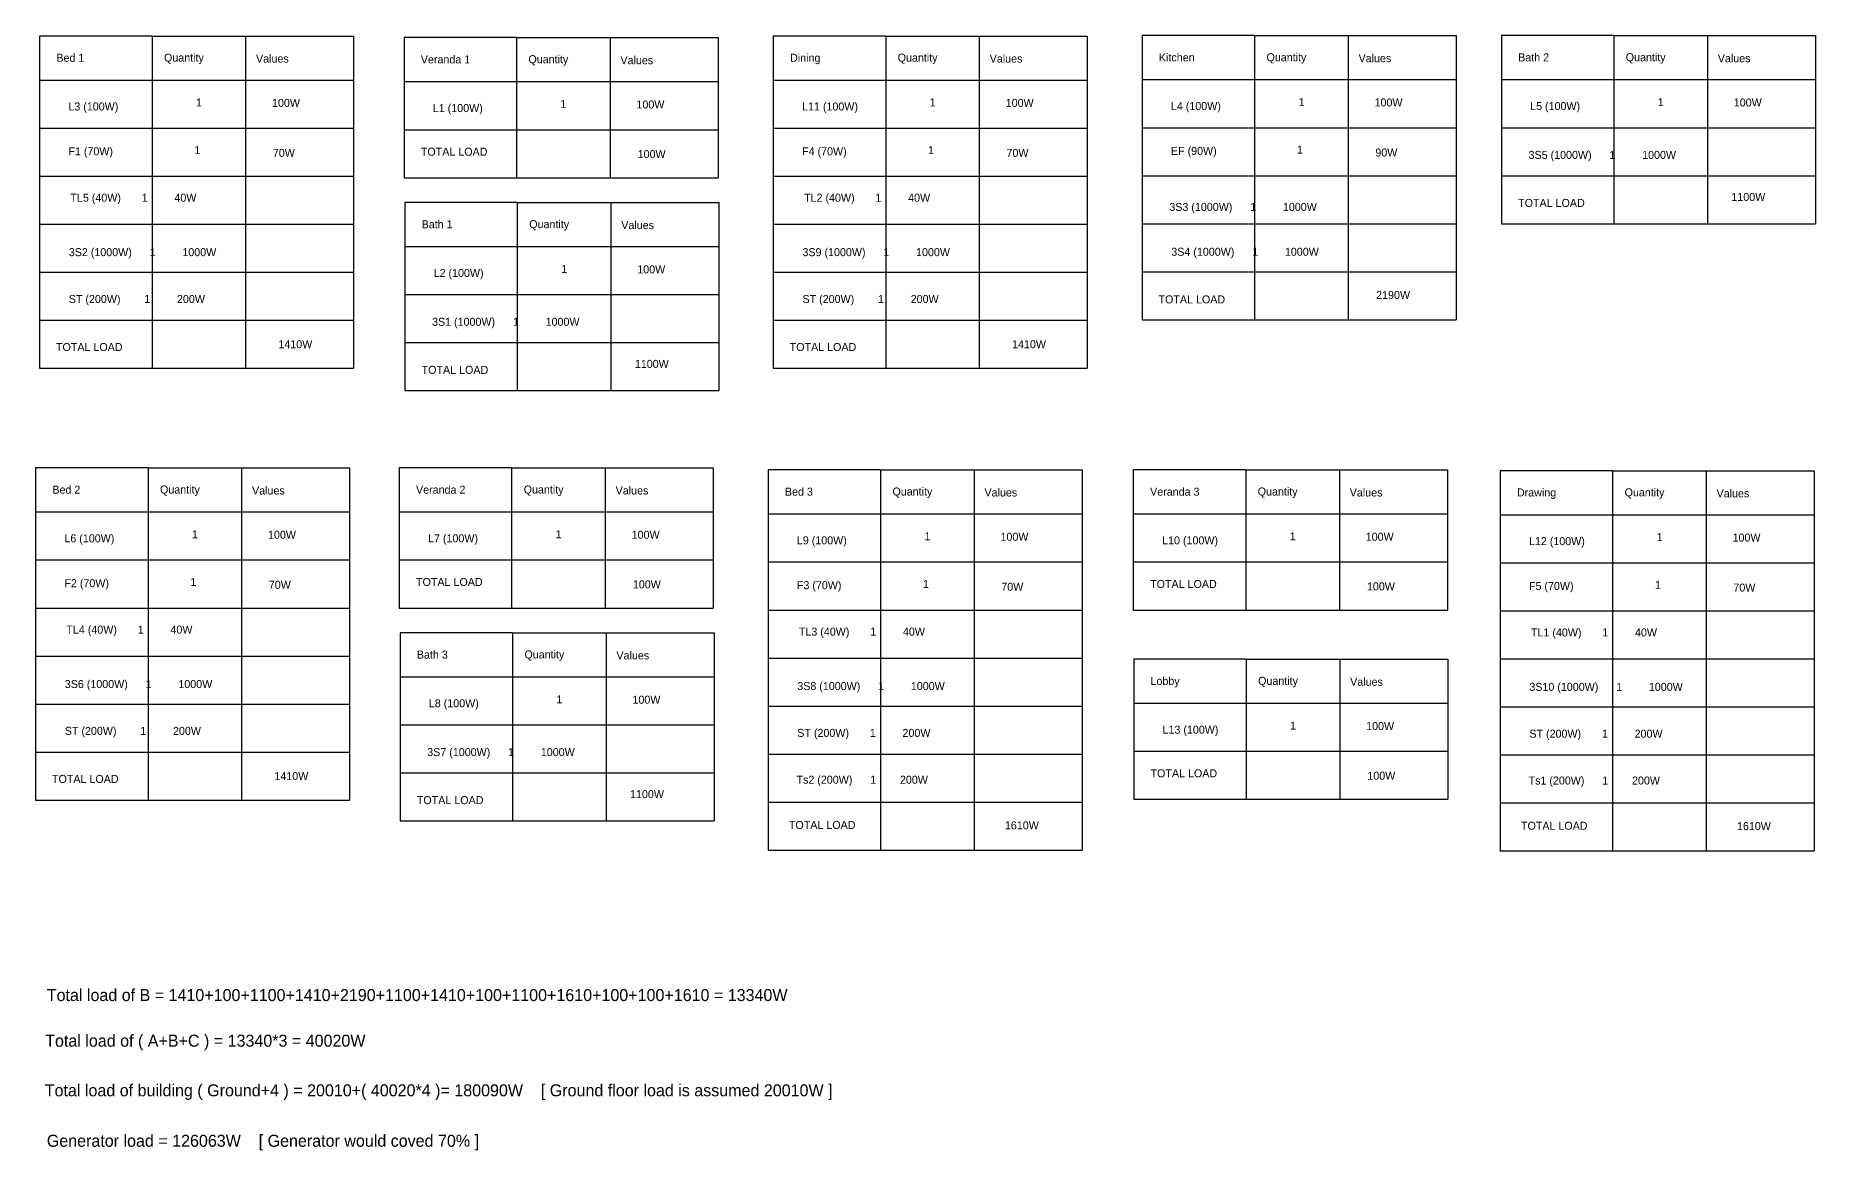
# Model space of a CAD drawing. Header units: inches. Extents: x -330 to 8962, y -941 to 461.
# Drawn here: x 4318 to 6542, y -941 to 451 of the extents above; entities that cross this region are included whole.
import ezdxf

# ---------------------------------------------------------------- set-up
doc = ezdxf.new("R2010")
doc.units = ezdxf.units.IN
doc.header["$MEASUREMENT"] = 0

msp = doc.modelspace()

# ---------------------------------------------------------------- linework, layer by layer
for p, q in [((4463, 451), (4322.5, 451)), ((4322.5, 451), (4322.5, 396)), ((4463, 451), (4580, 451)), ((4463, 451), (4463, 396)), ((4580, 451), (4715, 451)), ((4580, 451), (4580, 396)), ((4715, 451), (4715, 396)), ((4918.5, 449), (4778, 449)), ((4778, 449), (4778, 394)), ((4918.5, 449), (5035.5, 449)), ((4918.5, 449), (4918.5, 394)), ((5035.5, 449), (5170.5, 449)), ((5035.5, 449), (5035.5, 394)), ((5170.5, 449), (5170.5, 394)), ((5380, 451), (5239.5, 451)), ((5239.5, 451), (5239.5, 396)), ((5380, 451), (5497, 451)), ((5380, 451), (5380, 396)), ((5497, 451), (5632, 451)), ((5497, 451), (5497, 396)), ((5632, 451), (5632, 396)), ((5841, 451.5), (5700.5, 451.5)), ((5700.5, 451.5), (5700.5, 396.5)), ((5841, 451.5), (5958, 451.5)), ((5841, 451.5), (5841, 396.5)), ((5958, 451.5), (6093, 451.5)), ((5958, 451.5), (5958, 396.5)), ((6093, 451.5), (6093, 396.5)), ((6290, 451.5), (6149.5, 451.5)), ((6149.5, 451.5), (6149.5, 396.5)), ((6290, 451.5), (6407, 451.5)), ((6290, 451.5), (6290, 396.5)), ((6407, 451.5), (6542, 451.5)), ((6407, 451.5), (6407, 396.5)), ((6542, 451.5), (6542, 396.5)), ((4322.5, 396), (4715, 396)), ((4322.5, 396), (4322.5, 36)), ((4463, 396), (4463, 36)), ((4580, 396), (4580, 36)), ((4715, 396), (4715, 36)), ((4778, 394), (5170.5, 394)), ((4778, 394), (4778, 274)), ((4918.5, 394), (4918.5, 274)), ((5035.5, 394), (5035.5, 274)), ((5170.5, 394), (5170.5, 274)), ((5239.5, 396), (5632, 396)), ((5239.5, 396), (5239.5, 36)), ((5380, 396), (5380, 36)), ((5497, 396), (5497, 36)), ((5632, 396), (5632, 36)), ((5700.5, 396.5), (6093, 396.5)), ((5700.5, 396.5), (5700.5, 96.5)), ((5841, 396.5), (5841, 96.5)), ((5958, 396.5), (5958, 96.5)), ((6093, 396.5), (6093, 96.5)), ((6149.5, 396.5), (6542, 396.5)), ((6149.5, 396.5), (6149.5, 216.5)), ((6290, 396.5), (6290, 216.5)), ((6407, 396.5), (6407, 216.5)), ((6542, 396.5), (6542, 216.5)), ((4322.5, 336), (4715, 336)), ((4778, 334), (5170.5, 334)), ((5239.5, 336), (5632, 336)), ((5700.5, 336.5), (6093, 336.5)), ((6149.5, 336.5), (6542, 336.5)), ((4322.5, 276), (4715, 276)), ((4778, 274), (5170.5, 274)), ((5239.5, 276), (5632, 276)), ((5700.5, 276.5), (6093, 276.5)), ((6149.5, 276.5), (6542, 276.5)), ((4919.5, 243), (4779, 243)), ((4779, 243), (4779, 188)), ((4919.5, 243), (5036.5, 243)), ((4919.5, 243), (4919.5, 188)), ((5036.5, 243), (5171.5, 243)), ((5036.5, 243), (5036.5, 188)), ((5171.5, 243), (5171.5, 188)), ((4322.5, 216), (4715, 216)), ((5239.5, 216), (5632, 216)), ((5700.5, 216.5), (6093, 216.5)), ((6149.5, 216.5), (6542, 216.5)), ((4779, 188), (5171.5, 188)), ((4779, 188), (4779, 8)), ((4919.5, 188), (4919.5, 8)), ((5036.5, 188), (5036.5, 8)), ((5171.5, 188), (5171.5, 8)), ((4322.5, 156), (4715, 156)), ((5239.5, 156), (5632, 156)), ((5700.5, 156.5), (6093, 156.5)), ((4779, 128), (5171.5, 128)), ((4322.5, 96), (4715, 96)), ((5239.5, 96), (5632, 96)), ((5700.5, 96.5), (6093, 96.5)), ((4779, 68), (5171.5, 68)), ((4322.5, 36), (4715, 36)), ((5239.5, 36), (5632, 36)), ((4779, 8), (5171.5, 8)), ((4458, -88.5), (4317.5, -88.5)), ((4317.5, -88.5), (4317.5, -143.5)), ((4458, -88.5), (4575, -88.5)), ((4458, -88.5), (4458, -143.5)), ((4575, -88.5), (4710, -88.5)), ((4575, -88.5), (4575, -143.5)), ((4710, -88.5), (4710, -143.5)), ((4912.5, -88.5), (4772, -88.5)), ((4772, -88.5), (4772, -143.5)), ((4912.5, -88.5), (5029.5, -88.5)), ((4912.5, -88.5), (4912.5, -143.5)), ((5029.5, -88.5), (5164.5, -88.5)), ((5029.5, -88.5), (5029.5, -143.5)), ((5164.5, -88.5), (5164.5, -143.5)), ((5373.5, -91), (5233, -91)), ((5233, -91), (5233, -146)), ((5373.5, -91), (5490.5, -91)), ((5373.5, -91), (5373.5, -146)), ((5490.5, -91), (5625.5, -91)), ((5490.5, -91), (5490.5, -146)), ((5625.5, -91), (5625.5, -146)), ((5830, -91), (5689.5, -91)), ((5689.5, -91), (5689.5, -146)), ((5830, -91), (5947, -91)), ((5830, -91), (5830, -146)), ((5947, -91), (6082, -91)), ((5947, -91), (5947, -146)), ((6082, -91), (6082, -146)), ((6288.5, -92), (6148, -92)), ((6148, -92), (6148, -147)), ((6288.5, -92), (6405.5, -92)), ((6288.5, -92), (6288.5, -147)), ((6405.5, -92), (6540.5, -92)), ((6405.5, -92), (6405.5, -147)), ((6540.5, -92), (6540.5, -147)), ((4317.5, -143.5), (4710, -143.5)), ((4317.5, -143.5), (4317.5, -503.5)), ((4458, -143.5), (4458, -503.5)), ((4575, -143.5), (4575, -503.5)), ((4710, -143.5), (4710, -503.5)), ((4772, -143.5), (5164.5, -143.5)), ((4772, -143.5), (4772, -263.5)), ((4912.5, -143.5), (4912.5, -263.5)), ((5029.5, -143.5), (5029.5, -263.5)), ((5164.5, -143.5), (5164.5, -263.5)), ((5233, -146), (5625.5, -146)), ((5233, -146), (5233, -506)), ((5373.5, -146), (5373.5, -506)), ((5490.5, -146), (5490.5, -506)), ((5625.5, -146), (5625.5, -506)), ((5689.5, -146), (6082, -146)), ((5689.5, -146), (5689.5, -266)), ((5830, -146), (5830, -266)), ((5947, -146), (5947, -266)), ((6082, -146), (6082, -266)), ((6148, -147), (6540.5, -147)), ((6148, -147), (6148, -507)), ((6288.5, -147), (6288.5, -507)), ((6405.5, -147), (6405.5, -507)), ((6540.5, -147), (6540.5, -507)), ((4317.5, -203.5), (4710, -203.5)), ((4772, -203.5), (5164.5, -203.5)), ((5233, -206), (5625.5, -206)), ((5689.5, -206), (6082, -206)), ((6148, -207), (6540.5, -207)), ((4317.5, -263.5), (4710, -263.5)), ((4772, -263.5), (5164.5, -263.5)), ((5233, -266), (5625.5, -266)), ((5689.5, -266), (6082, -266)), ((6148, -267), (6540.5, -267)), ((4913.5, -294.5), (4773, -294.5)), ((4773, -294.5), (4773, -349.5)), ((4913.5, -294.5), (5030.5, -294.5)), ((4913.5, -294.5), (4913.5, -349.5)), ((5030.5, -294.5), (5165.5, -294.5)), ((5030.5, -294.5), (5030.5, -349.5)), ((5165.5, -294.5), (5165.5, -349.5)), ((4317.5, -323.5), (4710, -323.5)), ((5233, -326), (5625.5, -326)), ((5830.5, -327.5), (5690, -327.5)), ((5690, -327.5), (5690, -382.5)), ((5830.5, -327.5), (5947.5, -327.5)), ((5830.5, -327.5), (5830.5, -382.5)), ((5947.5, -327.5), (6082.5, -327.5)), ((5947.5, -327.5), (5947.5, -382.5)), ((6082.5, -327.5), (6082.5, -382.5)), ((6148, -327), (6540.5, -327)), ((4773, -349.5), (5165.5, -349.5)), ((4773, -349.5), (4773, -529.5)), ((4913.5, -349.5), (4913.5, -529.5)), ((5030.5, -349.5), (5030.5, -529.5)), ((5165.5, -349.5), (5165.5, -529.5)), ((4317.5, -383.5), (4710, -383.5)), ((5233, -386), (5625.5, -386)), ((5690, -382.5), (6082.5, -382.5)), ((5690, -382.5), (5690, -502.5)), ((5830.5, -382.5), (5830.5, -502.5)), ((5947.5, -382.5), (5947.5, -502.5)), ((6082.5, -382.5), (6082.5, -502.5)), ((6148, -387), (6540.5, -387)), ((4773, -409.5), (5165.5, -409.5)), ((4317.5, -443.5), (4710, -443.5)), ((5690, -442.5), (6082.5, -442.5)), ((5233, -446), (5625.5, -446)), ((6148, -447), (6540.5, -447)), ((4773, -469.5), (5165.5, -469.5)), ((4317.5, -503.5), (4710, -503.5)), ((5233, -506), (5625.5, -506)), ((5233, -506), (5233, -566)), ((5373.5, -506), (5373.5, -566)), ((5490.5, -506), (5490.5, -566)), ((5625.5, -506), (5625.5, -566)), ((5690, -502.5), (6082.5, -502.5)), ((6148, -507), (6540.5, -507)), ((6148, -507), (6148, -567)), ((6288.5, -507), (6288.5, -567)), ((6405.5, -507), (6405.5, -567)), ((6540.5, -507), (6540.5, -567)), ((4773, -529.5), (5165.5, -529.5)), ((5233, -566), (5625.5, -566)), ((6148, -567), (6540.5, -567))]:
    msp.add_line(p, q)

# ---------------------------------------------------------------- texts
at = {"linetype": 'Continuous', "char_height": 10, "attachment_point": 1}
for s, insert, width in [('Bed 1', (4343.5, 428.8), 96.892), ('Quantity', (4478, 429), 96.892), ('Values', (4593, 427.8), 96.892), ('Veranda 1', (4799, 426.8), 96.892), ('Quantity', (4933.5, 427), 96.892), ('Values', (5048.5, 425.8), 96.892), ('Dining', (5260.5, 428.8), 96.892), ('Quantity', (5395, 429), 96.892), ('Values', (5510, 427.8), 96.892), ('Kitchen', (5721.5, 429.3), 96.892), ('Quantity', (5856, 429.5), 96.892), ('Values', (5971, 428.3), 96.892), ('Bath 2', (6170.5, 429.3), 96.892), ('Quantity', (6305, 429.5), 96.892), ('Values', (6420, 428.3), 96.892), ('L3 (100W)', (4358.5, 368), 96.892), ('1', (4518, 373), 30), ('100W', (4613, 372.5), 96.892), ('L1 (100W)', (4814, 366), 96.892), ('1', (4973.5, 371), 30), ('100W', (5068.5, 370.5), 96.892), ('L11 (100W)', (5275.5, 368), 96.892), ('1', (5435, 373), 30), ('100W', (5530, 372.5), 96.892), ('L4 (100W)', (5736.5, 368.5), 96.892), ('1', (5896, 373.5), 30), ('100W', (5991, 373), 96.892), ('L5 (100W)', (6185.5, 368.5), 96.892), ('1', (6345, 373.5), 30), ('100W', (6440, 373), 96.892), ('F1 (70W)', (4358.5, 312), 96.892), ('1', (4516, 313.5), 30), ('TOTAL LOAD', (4799, 311.5), 96.892), ('F4 (70W)', (5275.5, 312), 96.892), ('1', (5433, 313.5), 30), ('EF (90W)', (5736.5, 312.5), 96.892), ('1', (5894, 314), 30), ('70W', (4614, 310), 96.892), ('100W', (5070, 308.5), 96.892), ('70W', (5531, 310), 96.892), ('90W', (5992, 310.5), 96.892), ('3S5 (1000W)      1         1000W', (6183.5, 307.5), 313.565), ('TL5 (40W)       1         40W', (4361, 254), 313.565), ('TL2 (40W)       1         40W', (5278, 254), 313.565), ('TOTAL LOAD', (6170.5, 247.5), 96.892), ('1100W', (6437, 255), 96.892), ('3S3 (1000W)      1         1000W', (5734.5, 242.5), 313.565), ('Bath 1', (4800, 220.8), 96.892), ('Quantity', (4934.5, 221), 96.892), ('Values', (5049.5, 219.8), 96.892), ('3S2 (1000W)      1         1000W', (4359, 186), 313.565), ('3S9 (1000W)      1         1000W', (5276, 186), 313.565), ('3S4 (1000W)      1         1000W', (5737, 186.5), 313.565), ('L2 (100W)', (4815, 160), 96.892), ('1', (4974.5, 165), 30), ('100W', (5069.5, 164.5), 96.892), ('ST (200W)        1         200W', (4359, 127.5), 313.565), ('ST (200W)        1         200W', (5276, 127.5), 313.565), ('TOTAL LOAD', (5721, 127), 96.892), ('2190W', (5993, 132.5), 96.892), ('3S1 (1000W)      1         1000W', (4813, 99), 313.565), ('TOTAL LOAD', (4343, 67.5), 96.892), ('1410W', (4621, 71), 96.892), ('TOTAL LOAD', (5260, 67.5), 96.892), ('1410W', (5538, 71), 96.892), ('1100W', (5066.5, 46.5), 96.892), ('TOTAL LOAD', (4800, 39), 96.892), ('Bed 2', (4338.5, -110.7), 96.892), ('Quantity', (4473, -110.5), 96.892), ('Values', (4588, -111.7), 96.892), ('Veranda 2', (4793, -110.7), 96.892), ('Quantity', (4927.5, -110.5), 96.892), ('Values', (5042.5, -111.7), 96.892), ('Bed 3', (5254, -113.2), 96.892), ('Quantity', (5388.5, -113), 96.892), ('Values', (5503.5, -114.2), 96.892), ('Veranda 3', (5710.5, -113.2), 96.892), ('Quantity', (5845, -113), 96.892), ('Values', (5960, -114.2), 96.892), ('Drawing', (6169, -114.2), 96.892), ('Quantity', (6303.5, -114), 96.892), ('Values', (6418.5, -115.2), 96.892), ('L6 (100W)', (4353.5, -171.5), 96.892), ('1', (4513, -166.5), 30), ('100W', (4608, -167), 96.892), ('L7 (100W)', (4808, -171.5), 96.892), ('1', (4967.5, -166.5), 30), ('100W', (5062.5, -167), 96.892), ('L9 (100W)', (5269, -174), 96.892), ('1', (5428.5, -169), 30), ('100W', (5523.5, -169.5), 96.892), ('L10 (100W)', (5725.5, -174), 96.892), ('1', (5885, -169), 30), ('100W', (5980, -169.5), 96.892), ('L12 (100W)', (6184, -175), 96.892), ('1', (6343.5, -170), 30), ('100W', (6438.5, -170.5), 96.892), ('F2 (70W)', (4353.5, -227.5), 96.892), ('1', (4511, -226), 30), ('70W', (4609, -229.5), 96.892), ('TOTAL LOAD', (4793, -226), 96.892), ('100W', (5064, -229), 96.892), ('F3 (70W)', (5269, -230), 96.892), ('1', (5426.5, -228.5), 30), ('70W', (5524.5, -232), 96.892), ('TOTAL LOAD', (5710.5, -228.5), 96.892), ('100W', (5981.5, -231.5), 96.892), ('F5 (70W)', (6184, -231), 96.892), ('1', (6341.5, -229.5), 30), ('70W', (6439.5, -233), 96.892), ('TL4 (40W)       1         40W', (4356, -285.5), 313.565), ('TL3 (40W)       1         40W', (5271.5, -288), 313.565), ('TL1 (40W)       1         40W', (6186.5, -289), 313.565), ('Bath 3', (4794, -316.7), 96.892), ('Quantity', (4928.5, -316.5), 96.892), ('Values', (5043.5, -317.7), 96.892), ('3S6 (1000W)      1         1000W', (4354, -353.5), 313.565), ('3S8 (1000W)      1         1000W', (5269.5, -356), 313.565), ('Lobby', (5711, -349.7), 96.892), ('Quantity', (5845.5, -349.5), 96.892), ('Values', (5960.5, -350.7), 96.892), ('L8 (100W)', (4809, -377.5), 96.892), ('1', (4968.5, -372.5), 30), ('100W', (5063.5, -373), 96.892), ('3S10 (1000W)      1         1000W', (6184.5, -357), 313.565), ('ST (200W)        1         200W', (4354, -412), 313.565), ('ST (200W)       1         200W', (5269.5, -414.5), 313.565), ('L13 (100W)', (5726, -410.5), 96.892), ('1', (5885.5, -405.5), 30), ('100W', (5980.5, -406), 96.892), ('ST (200W)       1         200W', (6184.5, -415.5), 313.565), ('3S7 (1000W)      1         1000W', (4807, -438.5), 313.565), ('TOTAL LOAD', (5711, -465), 96.892), ('TOTAL LOAD', (4338, -472), 96.892), ('1410W', (4616, -468.5), 96.892), ('Ts2 (200W)      1        200W', (5268.5, -473), 313.565), ('100W', (5982, -468), 96.892), ('Ts1 (200W)      1        200W', (6183.5, -474), 313.565), ('TOTAL LOAD', (4794, -498.5), 96.892), ('1100W', (5060.5, -491), 96.892), ('TOTAL LOAD', (5259, -529.5), 96.892), ('1610W', (5529, -530), 96.892), ('TOTAL LOAD', (6174, -530.5), 96.892), ('1610W', (6444, -531), 96.892)]:
    msp.add_mtext(s, dxfattribs=dict(at, insert=insert, width=width))
at = {"char_height": 15, "width": 2138.5, "attachment_point": 1}
for s, insert in [('Total load of B = 1410+100+1100+1410+2190+1100+1410+100+1100+1610+100+100+1610 = 13340W', (4331.5, -739.5)), ('Total load of ( A+B+C ) = 13340*3 = 40020W', (4329.5, -796.5)), ('Total load of building ( Ground+4 ) = 20010+( 40020*4 )= 180090W    [ Ground floor load is assumed 20010W ]', (4329, -858.5)), ('Generator load = 126063W    [ Generator would coved 70% ]', (4331.5, -921.5))]:
    msp.add_mtext(s, dxfattribs=dict(at, insert=insert))

doc.saveas('drawing.dxf')
